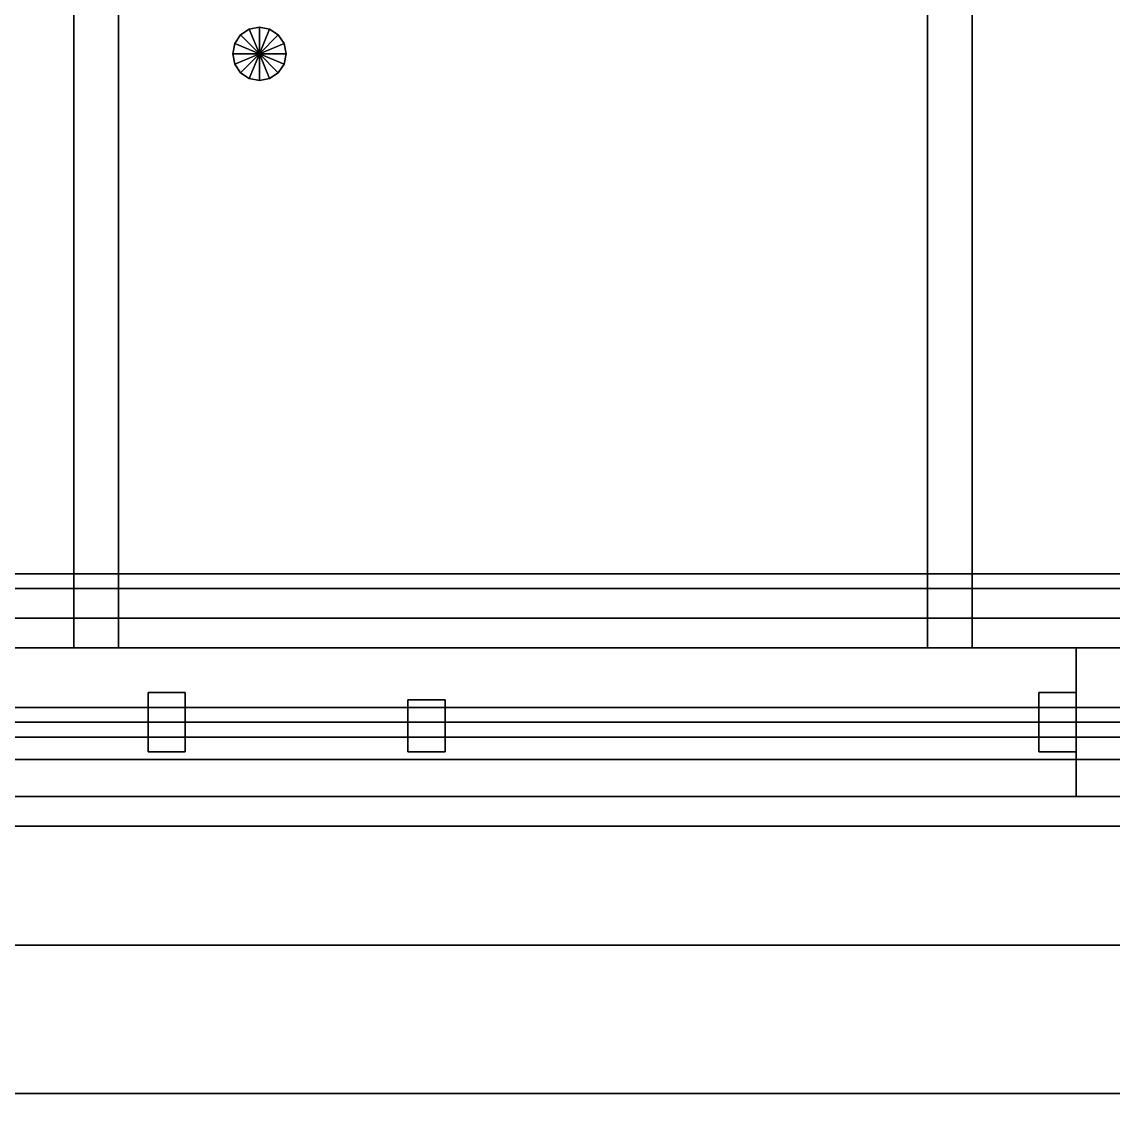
# Model space of a CAD drawing. Header units: millimetres. Extents: x -8000 to 18500, y -500 to 32500.
# Drawn here: x 6080 to 7550, y 9378 to 10843 of the extents above; entities that cross this region are included whole.
import ezdxf

# ---------------------------------------------------------------- set-up
doc = ezdxf.new("R2010")
doc.units = ezdxf.units.MM
for name, color, linetype in [('3D-COLUMNS', 7, 'Continuous'), ('3D-DOORS', 7, 'Continuous'), ('3D-FINISH', 7, 'Continuous'), ('3D-FURNITURE', 7, 'Continuous'), ('3D-GLAZING', 7, 'Continuous'), ('3D-LIGHTS', 7, 'Continuous'), ('3D-PERGOLA', 7, 'Continuous'), ('3D-ROOF', 7, 'Continuous'), ('3D-SITE', 7, 'Continuous'), ('3D-SLABS', 7, 'Continuous'), ('3D-WALLS-EXTR', 7, 'Continuous')]:
    doc.layers.add(name, color=color, linetype=linetype)

msp = doc.modelspace()

# ---------------------------------------------------------------- linework, layer by layer
at = {"layer": '3D-COLUMNS', "color": 7}
for points in [[(0, 9600, 3600), (0, 10000, 3600), (10000, 10000, 3600), (10000, 9600, 3600)], [(0, 10000, 3600), (0, 10000, 3800), (10000, 10000, 3800), (10000, 10000, 3600)], [(0, 9600, 3800), (10000, 9600, 3800), (10000, 10000, 3800), (0, 10000, 3800)], [(0, 9600, 3600), (10000, 9600, 3600), (10000, 9600, 3800), (0, 9600, 3800)]]:
    msp.add_3dface(points, dxfattribs=at)
at = {"layer": '3D-DOORS', "color": 7}
for points in [[(6250, 9860, 4000), (6250, 9940, 4000), (6300, 9940, 4000), (6300, 9860, 4000)], [(6250, 9940, 4000), (6250, 9940, 6500), (6300, 9940, 6500), (6300, 9940, 4000)], [(6250, 9860, 4000), (6250, 9860, 6500), (6250, 9940, 6500), (6250, 9940, 4000)], [(6250, 9860, 6500), (6300, 9860, 6500), (6300, 9940, 6500), (6250, 9940, 6500)], [(6300, 9860, 4000), (6300, 9940, 4000), (6300, 9940, 6500), (6300, 9860, 6500)], [(7450, 9860, 4000), (7450, 9940, 4000), (7500, 9940, 4000), (7500, 9860, 4000)], [(7450, 9940, 4000), (7450, 9940, 6500), (7500, 9940, 6500), (7500, 9940, 4000)], [(7450, 9860, 4000), (7450, 9860, 6500), (7450, 9940, 6500), (7450, 9940, 4000)], [(7450, 9860, 6500), (7500, 9860, 6500), (7500, 9940, 6500), (7450, 9940, 6500)], [(7500, 9860, 4000), (7500, 9940, 4000), (7500, 9940, 6500), (7500, 9860, 6500)], [(6250, 9860, 4000), (6300, 9860, 4000), (6300, 9860, 6500), (6250, 9860, 6500)], [(7450, 9860, 4000), (7500, 9860, 4000), (7500, 9860, 6500), (7450, 9860, 6500)]]:
    msp.add_3dface(points, dxfattribs=at)
at = {"layer": '3D-FINISH', "color": 7}
for points in [[(200, 200, 590), (200, 9800, 590), (9800, 9800, 590), (9800, 200, 590)], [(200, 9800, 590), (200, 9800, 600), (9800, 9800, 600), (9800, 9800, 590)], [(200, 200, 600), (9800, 200, 600), (9800, 9800, 600), (200, 9800, 600)], [(200, 200, 3990), (200, 9800, 3990), (9800, 9800, 3990), (9800, 200, 3990)], [(200, 9800, 3990), (200, 9800, 4000), (9800, 9800, 4000), (9800, 9800, 3990)], [(200, 200, 4000), (9800, 200, 4000), (9800, 9800, 4000), (200, 9800, 4000)]]:
    msp.add_3dface(points, dxfattribs=at)
at = {"layer": '3D-FURNITURE', "color": 7}
for points in [[(5300, 9400, 1460), (5300, 9850, 1460), (9300, 9850, 1460), (9300, 9400, 1460)], [(5300, 9850, 1460), (5300, 9850, 1505), (9300, 9850, 1505), (9300, 9850, 1460)], [(5300, 9400, 1505), (9300, 9400, 1505), (9300, 9850, 1505), (5300, 9850, 1505)], [(5300, 9400, 1460), (9300, 9400, 1460), (9300, 9400, 1505), (5300, 9400, 1505)]]:
    msp.add_3dface(points, dxfattribs=at)
at = {"layer": '3D-GLAZING', "color": 7}
for points in [[(6600, 9860, 750), (6600, 9930, 750), (6650, 9930, 750), (6650, 9860, 750)], [(6600, 9930, 750), (6600, 9930, 3600), (6650, 9930, 3600), (6650, 9930, 750)], [(6600, 9860, 750), (6600, 9860, 3600), (6600, 9930, 3600), (6600, 9930, 750)], [(6600, 9860, 3600), (6650, 9860, 3600), (6650, 9930, 3600), (6600, 9930, 3600)], [(6650, 9860, 750), (6650, 9930, 750), (6650, 9930, 3600), (6650, 9860, 3600)], [(2550, 9880, 4000), (2550, 9920, 4000), (7450, 9920, 4000), (7450, 9880, 4000)], [(2550, 9920, 4000), (2550, 9920, 6480), (7450, 9920, 6480), (7450, 9920, 4000)], [(2550, 9880, 6480), (7450, 9880, 6480), (7450, 9920, 6480), (2550, 9920, 6480)], [(5250, 9880, 750), (5250, 9920, 750), (9350, 9920, 750), (9350, 9880, 750)], [(5250, 9920, 750), (5250, 9920, 3600), (9350, 9920, 3600), (9350, 9920, 750)], [(5250, 9880, 3600), (9350, 9880, 3600), (9350, 9920, 3600), (5250, 9920, 3600)], [(7450, 9880, 4000), (7450, 9920, 4000), (7450, 9920, 6480), (7450, 9880, 6480)], [(2550, 9880, 4000), (7450, 9880, 4000), (7450, 9880, 6480), (2550, 9880, 6480)], [(5250, 9880, 750), (9350, 9880, 750), (9350, 9880, 3600), (5250, 9880, 3600)], [(6600, 9860, 750), (6650, 9860, 750), (6650, 9860, 3600), (6600, 9860, 3600)]]:
    msp.add_3dface(points, dxfattribs=at)
at = {"layer": '3D-LIGHTS', "color": 7}
for points in [[(6400, 10836, 6510), (6386.2, 10833.3, 6510), (6386.2, 10833.3, 6550), (6400, 10836, 6550)], [(6400, 10800, 6550), (6400, 10836, 6550), (6386.2, 10833.3, 6550), (6400, 10800, 6550)], [(6400, 10800, 6510), (6386.2, 10833.3, 6510), (6400, 10836, 6510), (6400, 10800, 6510)], [(6413.8, 10833.3, 6510), (6400, 10836, 6510), (6400, 10836, 6550), (6413.8, 10833.3, 6550)], [(6400, 10800, 6550), (6413.8, 10833.3, 6550), (6400, 10836, 6550), (6400, 10800, 6550)], [(6400, 10800, 6510), (6400, 10836, 6510), (6413.8, 10833.3, 6510), (6400, 10800, 6510)], [(6374.5, 10825.5, 6510), (6366.7, 10813.8, 6510), (6366.7, 10813.8, 6550), (6374.5, 10825.5, 6550)], [(6400, 10800, 6550), (6374.5, 10825.5, 6550), (6366.7, 10813.8, 6550), (6400, 10800, 6550)], [(6400, 10800, 6510), (6366.7, 10813.8, 6510), (6374.5, 10825.5, 6510), (6400, 10800, 6510)], [(6386.2, 10833.3, 6510), (6374.5, 10825.5, 6510), (6374.5, 10825.5, 6550), (6386.2, 10833.3, 6550)], [(6400, 10800, 6550), (6386.2, 10833.3, 6550), (6374.5, 10825.5, 6550), (6400, 10800, 6550)], [(6400, 10800, 6510), (6374.5, 10825.5, 6510), (6386.2, 10833.3, 6510), (6400, 10800, 6510)], [(6400, 10800, 6550), (6425.5, 10825.5, 6550), (6413.8, 10833.3, 6550), (6400, 10800, 6550)], [(6400, 10800, 6510), (6413.8, 10833.3, 6510), (6425.5, 10825.5, 6510), (6400, 10800, 6510)], [(6400, 10800, 6550), (6433.3, 10813.8, 6550), (6425.5, 10825.5, 6550), (6400, 10800, 6550)], [(6400, 10800, 6510), (6425.5, 10825.5, 6510), (6433.3, 10813.8, 6510), (6400, 10800, 6510)], [(6425.5, 10825.5, 6510), (6413.8, 10833.3, 6510), (6413.8, 10833.3, 6550), (6425.5, 10825.5, 6550)], [(6433.3, 10813.8, 6510), (6425.5, 10825.5, 6510), (6425.5, 10825.5, 6550), (6433.3, 10813.8, 6550)], [(6366.7, 10813.8, 6510), (6364, 10800, 6510), (6364, 10800, 6550), (6366.7, 10813.8, 6550)], [(6400, 10800, 6550), (6366.7, 10813.8, 6550), (6364, 10800, 6550), (6400, 10800, 6550)], [(6400, 10800, 6510), (6364, 10800, 6510), (6366.7, 10813.8, 6510), (6400, 10800, 6510)], [(6400, 10800, 6550), (6436, 10800, 6550), (6433.3, 10813.8, 6550), (6400, 10800, 6550)], [(6400, 10800, 6510), (6433.3, 10813.8, 6510), (6436, 10800, 6510), (6400, 10800, 6510)], [(6436, 10800, 6510), (6433.3, 10813.8, 6510), (6433.3, 10813.8, 6550), (6436, 10800, 6550)], [(6364, 10800, 6510), (6366.7, 10786.2, 6510), (6366.7, 10786.2, 6550), (6364, 10800, 6550)], [(6400, 10800, 6550), (6364, 10800, 6550), (6366.7, 10786.2, 6550), (6400, 10800, 6550)], [(6400, 10800, 6510), (6366.7, 10786.2, 6510), (6364, 10800, 6510), (6400, 10800, 6510)], [(6400, 10800, 6550), (6366.7, 10786.2, 6550), (6374.5, 10774.5, 6550), (6400, 10800, 6550)], [(6400, 10800, 6510), (6374.5, 10774.5, 6510), (6366.7, 10786.2, 6510), (6400, 10800, 6510)], [(6400, 10800, 6550), (6374.5, 10774.5, 6550), (6386.2, 10766.7, 6550), (6400, 10800, 6550)], [(6400, 10800, 6510), (6386.2, 10766.7, 6510), (6374.5, 10774.5, 6510), (6400, 10800, 6510)], [(6400, 10800, 6550), (6386.2, 10766.7, 6550), (6400, 10764, 6550), (6400, 10800, 6550)], [(6400, 10800, 6510), (6400, 10764, 6510), (6386.2, 10766.7, 6510), (6400, 10800, 6510)], [(6397.2, 10801.1, 6550), (6397, 10800, 6550), (6397, 10800, 6780), (6397.2, 10801.1, 6780)], [(6400, 10800, 6780), (6397.2, 10801.1, 6780), (6397, 10800, 6780), (6400, 10800, 6780)], [(6400, 10800, 6550), (6397, 10800, 6550), (6397.2, 10801.1, 6550), (6400, 10800, 6550)], [(6397, 10800, 6550), (6397.2, 10798.9, 6550), (6397.2, 10798.9, 6780), (6397, 10800, 6780)], [(6400, 10800, 6780), (6397, 10800, 6780), (6397.2, 10798.9, 6780), (6400, 10800, 6780)], [(6400, 10800, 6550), (6397.2, 10798.9, 6550), (6397, 10800, 6550), (6400, 10800, 6550)], [(6397.9, 10802.1, 6550), (6397.2, 10801.1, 6550), (6397.2, 10801.1, 6780), (6397.9, 10802.1, 6780)], [(6400, 10800, 6780), (6397.9, 10802.1, 6780), (6397.2, 10801.1, 6780), (6400, 10800, 6780)], [(6400, 10800, 6550), (6397.2, 10801.1, 6550), (6397.9, 10802.1, 6550), (6400, 10800, 6550)], [(6400, 10800, 6780), (6397.2, 10798.9, 6780), (6397.9, 10797.9, 6780), (6400, 10800, 6780)], [(6400, 10800, 6550), (6397.9, 10797.9, 6550), (6397.2, 10798.9, 6550), (6400, 10800, 6550)], [(6397.2, 10798.9, 6550), (6397.9, 10797.9, 6550), (6397.9, 10797.9, 6780), (6397.2, 10798.9, 6780)], [(6398.9, 10802.8, 6550), (6397.9, 10802.1, 6550), (6397.9, 10802.1, 6780), (6398.9, 10802.8, 6780)], [(6400, 10800, 6780), (6398.9, 10802.8, 6780), (6397.9, 10802.1, 6780), (6400, 10800, 6780)], [(6400, 10800, 6550), (6397.9, 10802.1, 6550), (6398.9, 10802.8, 6550), (6400, 10800, 6550)], [(6400, 10800, 6780), (6397.9, 10797.9, 6780), (6398.9, 10797.2, 6780), (6400, 10800, 6780)], [(6400, 10800, 6550), (6398.9, 10797.2, 6550), (6397.9, 10797.9, 6550), (6400, 10800, 6550)], [(6397.9, 10797.9, 6550), (6398.9, 10797.2, 6550), (6398.9, 10797.2, 6780), (6397.9, 10797.9, 6780)], [(6400, 10803, 6550), (6398.9, 10802.8, 6550), (6398.9, 10802.8, 6780), (6400, 10803, 6780)], [(6400, 10800, 6780), (6400, 10803, 6780), (6398.9, 10802.8, 6780), (6400, 10800, 6780)], [(6400, 10800, 6550), (6398.9, 10802.8, 6550), (6400, 10803, 6550), (6400, 10800, 6550)], [(6400, 10800, 6780), (6398.9, 10797.2, 6780), (6400, 10797, 6780), (6400, 10800, 6780)], [(6400, 10800, 6550), (6400, 10797, 6550), (6398.9, 10797.2, 6550), (6400, 10800, 6550)], [(6398.9, 10797.2, 6550), (6400, 10797, 6550), (6400, 10797, 6780), (6398.9, 10797.2, 6780)], [(6401.1, 10802.8, 6550), (6400, 10803, 6550), (6400, 10803, 6780), (6401.1, 10802.8, 6780)], [(6400, 10800, 6780), (6401.1, 10802.8, 6780), (6400, 10803, 6780), (6400, 10800, 6780)], [(6400, 10800, 6550), (6400, 10803, 6550), (6401.1, 10802.8, 6550), (6400, 10800, 6550)], [(6400, 10800, 6780), (6402.1, 10802.1, 6780), (6401.1, 10802.8, 6780), (6400, 10800, 6780)], [(6400, 10800, 6550), (6401.1, 10802.8, 6550), (6402.1, 10802.1, 6550), (6400, 10800, 6550)], [(6400, 10800, 6780), (6402.8, 10801.1, 6780), (6402.1, 10802.1, 6780), (6400, 10800, 6780)], [(6400, 10800, 6550), (6402.1, 10802.1, 6550), (6402.8, 10801.1, 6550), (6400, 10800, 6550)], [(6400, 10800, 6780), (6403, 10800, 6780), (6402.8, 10801.1, 6780), (6400, 10800, 6780)], [(6400, 10800, 6550), (6402.8, 10801.1, 6550), (6403, 10800, 6550), (6400, 10800, 6550)], [(6400, 10800, 6780), (6400, 10797, 6780), (6401.1, 10797.2, 6780), (6400, 10800, 6780)], [(6400, 10800, 6550), (6401.1, 10797.2, 6550), (6400, 10797, 6550), (6400, 10800, 6550)], [(6400, 10800, 6780), (6401.1, 10797.2, 6780), (6402.1, 10797.9, 6780), (6400, 10800, 6780)], [(6400, 10800, 6550), (6402.1, 10797.9, 6550), (6401.1, 10797.2, 6550), (6400, 10800, 6550)], [(6400, 10800, 6780), (6402.1, 10797.9, 6780), (6402.8, 10798.9, 6780), (6400, 10800, 6780)], [(6400, 10800, 6550), (6402.8, 10798.9, 6550), (6402.1, 10797.9, 6550), (6400, 10800, 6550)], [(6400, 10800, 6780), (6402.8, 10798.9, 6780), (6403, 10800, 6780), (6400, 10800, 6780)], [(6400, 10800, 6550), (6403, 10800, 6550), (6402.8, 10798.9, 6550), (6400, 10800, 6550)], [(6400, 10800, 6550), (6400, 10764, 6550), (6413.8, 10766.7, 6550), (6400, 10800, 6550)], [(6400, 10800, 6510), (6413.8, 10766.7, 6510), (6400, 10764, 6510), (6400, 10800, 6510)], [(6400, 10800, 6550), (6413.8, 10766.7, 6550), (6425.5, 10774.5, 6550), (6400, 10800, 6550)], [(6400, 10800, 6510), (6425.5, 10774.5, 6510), (6413.8, 10766.7, 6510), (6400, 10800, 6510)], [(6400, 10800, 6550), (6425.5, 10774.5, 6550), (6433.3, 10786.2, 6550), (6400, 10800, 6550)], [(6400, 10800, 6510), (6433.3, 10786.2, 6510), (6425.5, 10774.5, 6510), (6400, 10800, 6510)], [(6400, 10800, 6550), (6433.3, 10786.2, 6550), (6436, 10800, 6550), (6400, 10800, 6550)], [(6400, 10800, 6510), (6436, 10800, 6510), (6433.3, 10786.2, 6510), (6400, 10800, 6510)], [(6400, 10797, 6550), (6401.1, 10797.2, 6550), (6401.1, 10797.2, 6780), (6400, 10797, 6780)], [(6402.1, 10802.1, 6550), (6401.1, 10802.8, 6550), (6401.1, 10802.8, 6780), (6402.1, 10802.1, 6780)], [(6401.1, 10797.2, 6550), (6402.1, 10797.9, 6550), (6402.1, 10797.9, 6780), (6401.1, 10797.2, 6780)], [(6402.8, 10801.1, 6550), (6402.1, 10802.1, 6550), (6402.1, 10802.1, 6780), (6402.8, 10801.1, 6780)], [(6402.1, 10797.9, 6550), (6402.8, 10798.9, 6550), (6402.8, 10798.9, 6780), (6402.1, 10797.9, 6780)], [(6403, 10800, 6550), (6402.8, 10801.1, 6550), (6402.8, 10801.1, 6780), (6403, 10800, 6780)], [(6402.8, 10798.9, 6550), (6403, 10800, 6550), (6403, 10800, 6780), (6402.8, 10798.9, 6780)], [(6433.3, 10786.2, 6510), (6436, 10800, 6510), (6436, 10800, 6550), (6433.3, 10786.2, 6550)], [(6366.7, 10786.2, 6510), (6374.5, 10774.5, 6510), (6374.5, 10774.5, 6550), (6366.7, 10786.2, 6550)], [(6425.5, 10774.5, 6510), (6433.3, 10786.2, 6510), (6433.3, 10786.2, 6550), (6425.5, 10774.5, 6550)], [(6374.5, 10774.5, 6510), (6386.2, 10766.7, 6510), (6386.2, 10766.7, 6550), (6374.5, 10774.5, 6550)], [(6386.2, 10766.7, 6510), (6400, 10764, 6510), (6400, 10764, 6550), (6386.2, 10766.7, 6550)], [(6400, 10764, 6510), (6413.8, 10766.7, 6510), (6413.8, 10766.7, 6550), (6400, 10764, 6550)], [(6413.8, 10766.7, 6510), (6425.5, 10774.5, 6510), (6425.5, 10774.5, 6550), (6413.8, 10766.7, 6550)]]:
    msp.add_3dface(points, dxfattribs=at)
at = {"layer": '3D-PERGOLA', "color": 7}
for points in [[(6150, 10000, 6780), (6150, 12480, 6780), (6210, 12480, 6780), (6210, 10000, 6780)], [(6150, 10000, 6780), (6150, 10000, 6900), (6150, 12480, 6900), (6150, 12480, 6780)], [(6150, 10000, 6900), (6210, 10000, 6900), (6210, 12480, 6900), (6150, 12480, 6900)], [(6210, 10000, 6780), (6210, 12480, 6780), (6210, 12480, 6900), (6210, 10000, 6900)], [(7300, 10000, 6780), (7300, 12480, 6780), (7360, 12480, 6780), (7360, 10000, 6780)], [(7300, 10000, 6780), (7300, 10000, 6900), (7300, 12480, 6900), (7300, 12480, 6780)], [(7300, 10000, 6900), (7360, 10000, 6900), (7360, 12480, 6900), (7300, 12480, 6900)], [(7360, 10000, 6780), (7360, 12480, 6780), (7360, 12480, 6900), (7360, 10000, 6900)], [(0, 10000, 6720), (0, 10080, 6720), (10000, 10080, 6720), (10000, 10000, 6720)], [(0, 10080, 6720), (0, 10080, 6900), (10000, 10080, 6900), (10000, 10080, 6720)], [(0, 10000, 6900), (10000, 10000, 6900), (10000, 10080, 6900), (0, 10080, 6900)], [(0, 10000, 6720), (10000, 10000, 6720), (10000, 10000, 6900), (0, 10000, 6900)], [(6150, 10000, 6780), (6210, 10000, 6780), (6210, 10000, 6900), (6150, 10000, 6900)], [(7300, 10000, 6780), (7360, 10000, 6780), (7360, 10000, 6900), (7300, 10000, 6900)]]:
    msp.add_3dface(points, dxfattribs=at)
at = {"layer": '3D-ROOF', "color": 7}
for points in [[(-40, 9760, 7780), (-40, 10040, 7780), (10040, 10040, 7780), (10040, 9760, 7780)], [(-40, 10040, 7780), (-40, 10040, 7830), (10040, 10040, 7830), (10040, 10040, 7780)], [(-40, 9760, 7830), (10040, 9760, 7830), (10040, 10040, 7830), (-40, 10040, 7830)], [(0, 0, 7000), (0, 10000, 7000), (10000, 10000, 7000), (10000, 0, 7000)], [(0, 10000, 7000), (0, 10000, 7200), (10000, 10000, 7200), (10000, 10000, 7000)], [(0, 0, 7200), (10000, 0, 7200), (10000, 10000, 7200), (0, 10000, 7200)], [(0, 9800, 7200), (0, 10000, 7200), (10000, 10000, 7200), (10000, 9800, 7200)], [(0, 10000, 7200), (0, 10000, 7800), (10000, 10000, 7800), (10000, 10000, 7200)], [(0, 9800, 7800), (10000, 9800, 7800), (10000, 10000, 7800), (0, 10000, 7800)], [(0, 9800, 7200), (10000, 9800, 7200), (10000, 9800, 7800), (0, 9800, 7800)], [(-40, 9760, 7780), (10040, 9760, 7780), (10040, 9760, 7830), (-40, 9760, 7830)]]:
    msp.add_3dface(points, dxfattribs=at)
at = {"layer": '3D-SITE', "color": 7}
for points in [[(-3000, 9900, -30), (-3000, 25500, -30), (13000, 25500, -30), (13000, 9900, -30)], [(-3000, 9900), (13000, 9900), (13000, 25500), (-3000, 25500)], [(-3000, 9900), (-3000, 10100), (13000, 10100), (13000, 9900)], [(-3000, 10100), (-3000, 10100, 160), (13000, 10100, 160), (13000, 10100)], [(-3000, 9900, 160), (13000, 9900, 160), (13000, 10100, 160), (-3000, 10100, 160)], [(-3000, 9900, -30), (13000, 9900, -30), (13000, 9900), (-3000, 9900)], [(-3000, 9900), (13000, 9900), (13000, 9900, 160), (-3000, 9900, 160)]]:
    msp.add_3dface(points, dxfattribs=at)
at = {"layer": '3D-SLABS', "color": 7}
for points in [[(0, 10000, 3800), (0, 12500, 3800), (10000, 12500, 3800), (10000, 10000, 3800)], [(0, 10000, 3950), (10000, 10000, 3950), (10000, 12500, 3950), (0, 12500, 3950)], [(0, 0), (0, 10000), (10000, 10000), (10000, 0)], [(0, 10000), (0, 10000, 600), (10000, 10000, 600), (10000, 10000)], [(0, 0, 600), (10000, 0, 600), (10000, 10000, 600), (0, 10000, 600)], [(0, 7500, 3800), (0, 10000, 3800), (10000, 10000, 3800), (10000, 7500, 3800)], [(0, 10000, 3800), (0, 10000, 4000), (10000, 10000, 4000), (10000, 10000, 3800)], [(0, 7500, 4000), (10000, 7500, 4000), (10000, 10000, 4000), (0, 10000, 4000)], [(0, 10000, 3800), (10000, 10000, 3800), (10000, 10000, 3950), (0, 10000, 3950)]]:
    msp.add_3dface(points, dxfattribs=at)
at = {"layer": '3D-WALLS-EXTR', "color": 7}
for points in [[(2500, 9800, 6500), (2500, 10000, 6500), (7500, 10000, 6500), (7500, 9800, 6500)], [(2500, 10000, 6500), (2500, 10000, 7000), (7500, 10000, 7000), (7500, 10000, 6500)], [(2500, 9800, 7000), (7500, 9800, 7000), (7500, 10000, 7000), (2500, 10000, 7000)], [(5200, 9800, 600), (5200, 10000, 600), (9400, 10000, 600), (9400, 9800, 600)], [(5200, 10000, 600), (5200, 10000, 750), (9400, 10000, 750), (9400, 10000, 600)], [(5200, 9800, 750), (9400, 9800, 750), (9400, 10000, 750), (5200, 10000, 750)], [(5200, 9800, 3600), (5200, 10000, 3600), (9400, 10000, 3600), (9400, 9800, 3600)], [(5200, 10000, 3600), (5200, 10000, 3800), (9400, 10000, 3800), (9400, 10000, 3600)], [(5200, 9800, 3800), (9400, 9800, 3800), (9400, 10000, 3800), (5200, 10000, 3800)], [(7500, 9800, 4000), (7500, 10000, 4000), (10000, 10000, 4000), (10000, 9800, 4000)], [(7500, 10000, 4000), (7500, 10000, 7000), (10000, 10000, 7000), (10000, 10000, 4000)], [(7500, 9800, 4000), (7500, 9800, 7000), (7500, 10000, 7000), (7500, 10000, 4000)], [(7500, 9800, 7000), (10000, 9800, 7000), (10000, 10000, 7000), (7500, 10000, 7000)], [(7500, 9800, 6500), (7500, 10000, 6500), (7500, 10000, 7000), (7500, 9800, 7000)], [(2500, 9800, 6500), (7500, 9800, 6500), (7500, 9800, 7000), (2500, 9800, 7000)], [(5200, 9800, 600), (9400, 9800, 600), (9400, 9800, 750), (5200, 9800, 750)], [(5200, 9800, 3600), (9400, 9800, 3600), (9400, 9800, 3800), (5200, 9800, 3800)], [(7500, 9800, 4000), (10000, 9800, 4000), (10000, 9800, 7000), (7500, 9800, 7000)]]:
    msp.add_3dface(points, dxfattribs=at)

doc.saveas('drawing.dxf')
